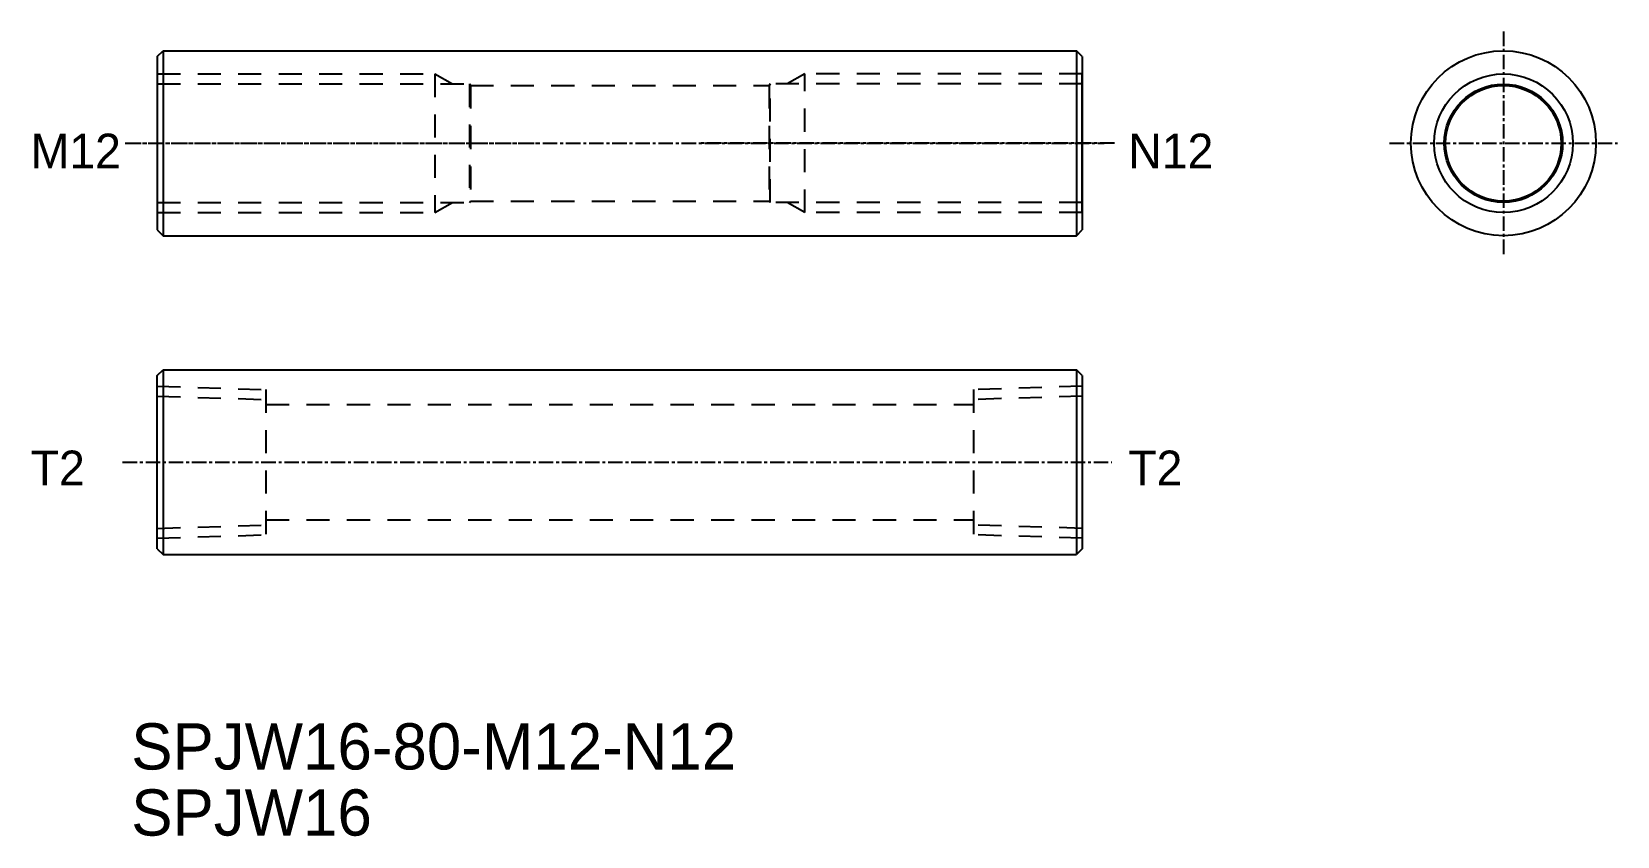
# Model space of a CAD drawing. Extents: x 275 to 412, y 84 to 153.
import ezdxf

# ---------------------------------------------------------------- set-up
doc = ezdxf.new("R2010")
doc.units = 0
doc.linetypes.add('CENTER', pattern=[2, 1.25, -0.25, 0.25, -0.25])
doc.linetypes.add('DASHED', pattern=[3.5, 2, -1.5])
doc.layers.get('0').update_dxf_attribs({"linetype": 'CONTINUOUS'})
doc.layers.add('CENTER', color=1, linetype='CENTER')

msp = doc.modelspace()

# ---------------------------------------------------------------- linework, layer by layer
at = {"color": 7, "linetype": 'CONTINUOUS'}
for p, q in [((286.11, 151.27), (286.61, 151.77)), ((286.11, 151.27), (286.11, 136.27)), ((286.61, 151.77), (365.61, 151.77)), ((286.61, 151.77), (286.61, 135.77)), ((365.61, 151.77), (365.61, 135.77)), ((366.11, 151.27), (365.61, 151.77)), ((366.11, 151.27), (366.11, 136.27)), ((286.11, 136.27), (286.61, 135.77)), ((286.61, 135.77), (365.61, 135.77)), ((365.61, 135.77), (366.11, 136.27)), ((286.11, 123.67), (286.61, 124.17)), ((286.11, 108.67), (286.11, 123.67)), ((286.61, 124.17), (365.61, 124.17)), ((286.61, 124.17), (286.61, 108.17)), ((365.61, 124.17), (365.61, 108.17)), ((366.11, 123.67), (365.61, 124.17)), ((366.11, 123.67), (366.11, 108.67)), ((286.11, 108.67), (286.61, 108.17)), ((366.11, 108.67), (365.61, 108.17)), ((286.61, 108.17), (365.61, 108.17))]:
    msp.add_line(p, q, dxfattribs=at)
for p, q in [((301.36, 151.77), (301.36, 151.77)), ((316.11, 151.77), (316.11, 151.77)), ((286.11, 149.77), (286.11, 137.77)), ((366.11, 137.77), (366.11, 149.77))]:
    msp.add_line(p, q)
at = {"color": 3, "linetype": 'DASHED'}
for p, q in [((286.11, 149.77), (310.11, 149.77)), ((310.11, 149.77), (310.11, 137.77)), ((310.11, 149.77), (311.63, 148.9)), ((342.11, 149.77), (340.6, 148.9)), ((342.11, 137.77), (342.11, 149.77)), ((366.11, 149.77), (342.11, 149.77)), ((286.11, 148.9), (313.11, 148.9)), ((313.11, 148.9), (313.11, 138.65)), ((313.11, 148.9), (313.19, 148.77)), ((313.19, 148.77), (339.04, 148.77)), ((313.19, 148.77), (313.19, 138.77)), ((339.11, 148.9), (339.04, 148.77)), ((339.04, 148.77), (339.04, 138.77)), ((339.11, 138.65), (339.11, 148.9)), ((366.11, 148.9), (339.11, 148.9)), ((286.11, 138.65), (313.11, 138.65)), ((310.11, 137.77), (311.63, 138.65)), ((313.11, 138.65), (313.19, 138.77)), ((313.19, 138.77), (339.04, 138.77)), ((339.11, 138.65), (339.04, 138.77)), ((366.11, 138.65), (339.11, 138.65)), ((342.11, 137.77), (340.6, 138.65)), ((286.11, 137.77), (310.11, 137.77)), ((366.11, 137.77), (342.11, 137.77)), ((286.11, 122.74), (295.51, 122.45)), ((295.51, 122.45), (295.51, 109.88)), ((366.11, 122.74), (356.71, 122.45)), ((356.71, 122.45), (356.71, 109.88)), ((286.11, 121.89), (295.51, 121.59)), ((295.51, 121.17), (356.71, 121.17)), ((366.11, 121.89), (356.71, 121.59)), ((295.51, 111.17), (356.71, 111.17)), ((286.11, 110.44), (295.51, 110.74)), ((286.11, 109.59), (295.51, 109.88)), ((366.11, 110.44), (356.71, 110.74)), ((366.11, 109.59), (356.71, 109.88))]:
    msp.add_line(p, q, dxfattribs=at)
at = {"color": 7, "linetype": 'CONTINUOUS'}
for radius in [8, 5]:
    msp.add_circle((402.54, 143.77), radius, dxfattribs=at)
at = {"color": 3}
for radius in [6, 5.12]:
    msp.add_circle((402.54, 143.77), radius, dxfattribs=at)
at = {"layer": 'CENTER', "color": 1, "linetype": 'CENTER'}
for p, q in [((402.54, 153.43), (402.54, 134.12)), ((283.46, 143.77), (368.01, 143.77)), ((392.69, 143.77), (412.39, 143.77)), ((283.11, 116.17), (368.67, 116.17))]:
    msp.add_line(p, q, dxfattribs=at)
at = {"layer": 'CENTER', "linetype": 'CENTER'}
for p, q in [((283.32, 143.77), (319.06, 143.77)), ((368.9, 143.77), (333.16, 143.77))]:
    msp.add_line(p, q, dxfattribs=at)

# ---------------------------------------------------------------- texts
at = {"color": 7, "linetype": 'CONTINUOUS'}
for s, height, p in [('M12', 3, (275.16, 141.6)), ('N12', 3, (370.09, 141.6)), ('T2', 3, (275.16, 114.17)), ('T2', 3, (370.09, 114.17)), ('SPJW16-80-M12-N12', 4, (283.86, 89.57)), ('SPJW16', 4, (283.86, 83.85))]:
    msp.add_text(s, height=height, dxfattribs=at).set_placement(p)

doc.saveas('drawing.dxf')
